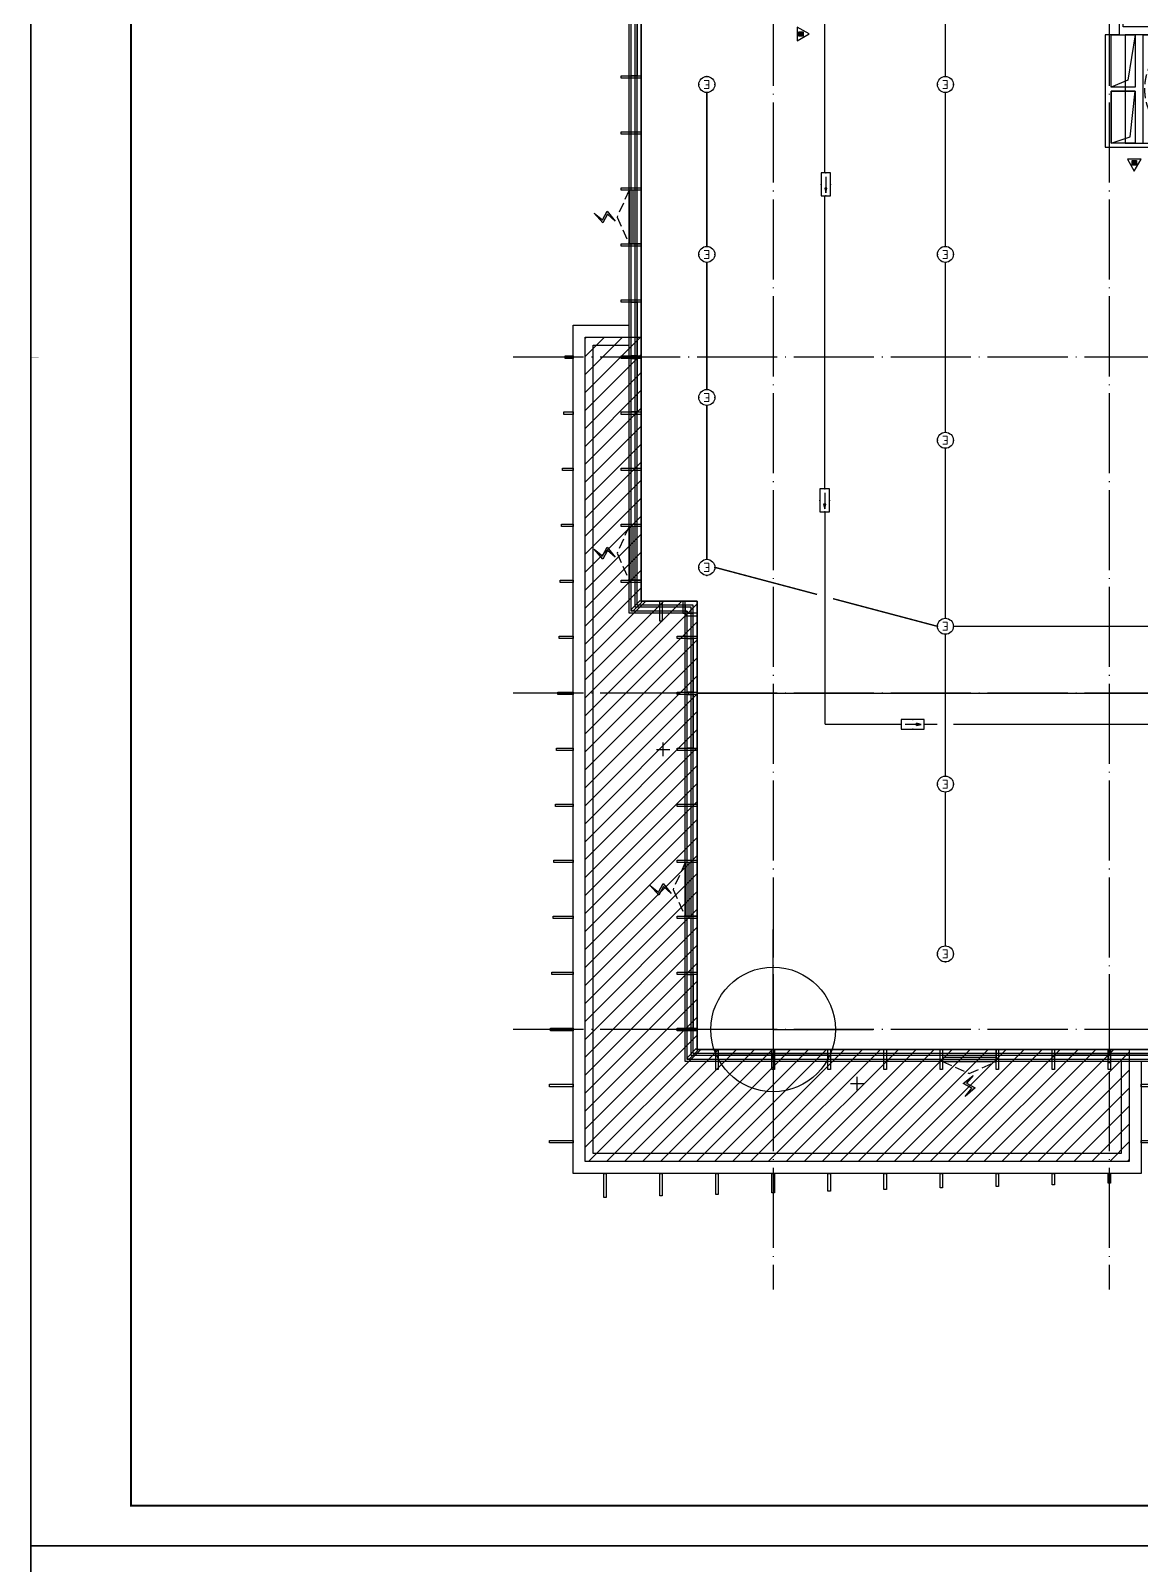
# Model space of a CAD drawing. Extents: x -292644 to 261407, y -12902 to 435090.
# Drawn here: x 93204 to 120957, y 164811 to 203157 of the extents above; entities that cross this region are included whole.
import ezdxf
from ezdxf.enums import TextEntityAlignment as Align
from ezdxf.xclip import XClip

# ---------------------------------------------------------------- set-up
doc = ezdxf.new("R2010")
doc.units = 0
doc.header["$LTSCALE"] = 1000
doc.header["$MEASUREMENT"] = 0
for name, pattern in [('104-10 轴网$0$DOTE', [2.42, 2, -0.2, 0.02, -0.2]), ('8#楼幕墙$0$109-34 轴网$0$L1$0$$AUDIT_BAD_LTYPE1', [0]), ('8#楼幕墙$0$DASH', [0.35, 0.25, -0.1]), ('DASH', [0.35, 0.25, -0.1]), ('X-104 8#10#平面_t3$0$109-34 轴网$0$L1$0$$AUDIT_BAD_LTYPE1', [0]), ('X-104 8#10#平面_t3$0$DASH', [0.35, 0.25, -0.1]), ('梯段11、12$0$DASH', [0.35, 0.25, -0.1])]:
    doc.linetypes.add(name, pattern=pattern)
doc.layers.get('0').update_dxf_attribs({"linetype": 'CONTINUOUS'})
doc.layers.get('Defpoints').update_dxf_attribs({"linetype": 'CONTINUOUS'})
for name, color, linetype in [('104-10 轴网$0$A_AXIS-轴线', 36, '104-10 轴网$0$DOTE'), ('8#楼幕墙$0$04-电动窗', 1, 'CONTINUOUS'), ('8#楼幕墙$0$A-C_玻璃幕墙', 140, 'CONTINUOUS'), ('8#楼幕墙$0$A-O_屋面', 201, 'CONTINUOUS'), ('8#楼幕墙$0$A-TECH_结构', 21, 'CONTINUOUS'), ('EQUIP-照明', 3, 'CONTINUOUS'), ('WIRE-应急', 2, 'DASH'), ('X-104 8#10#平面_t3$0$A-O_分水线', 127, 'CONTINUOUS'), ('X-104 8#10#平面_t3$0$A-O_屋面', 201, 'CONTINUOUS'), ('X-104 8#10#平面_t3$0$A-SUR_看线', 231, 'CONTINUOUS'), ('X-104 8#10#平面_t3$0$A-TECH_结构', 21, 'CONTINUOUS'), ('X-104 8#10#平面_t3$0$水-消火栓', 41, 'CONTINUOUS'), ('梯段11、12$0$A-E_楼梯', 171, 'CONTINUOUS')]:
    doc.layers.add(name, color=color, linetype=linetype)
doc.layers.add('8#楼幕墙$0$04-不打印_辅助线', color=165, linetype='CONTINUOUS', plot=False)
doc.layers.add('X-104 8#10#平面_t3$0$04-不打印_辅助线', color=165, linetype='CONTINUOUS', plot=False)
doc.layers.add('X-104 8#10#平面_t3$0$000套内', color=226, linetype='CONTINUOUS', lineweight=30, plot=False)
doc.layers.get('X-104 8#10#平面_t3$0$A-O_分水线').off()
doc.styles.add('_TEL_DIM', font='SIMPLEX', dxfattribs={"width": 0.7, "height": 3.5, "bigfont": 'HZTXT'})
doc.styles.get("Standard").update_dxf_attribs({"font": 'gbenor.shx', "bigfont": 'gbcbig.shx'})

# ---------------------------------------------------------------- blocks, each defined once
blk = doc.blocks.new('图框-A1')
for points, const_width in [([(0, 0), (841, 0), (841, 594), (0, 594)], 0.05), ([(766, 584), (25, 584), (25, 10), (766, 10)], 0.5)]:
    blk.add_lwpolyline(points, close=True, dxfattribs=dict(const_width=const_width))
at = {"const_width": 0.05}
blk.add_lwpolyline([(0, 297), (2, 297)], dxfattribs=at)
blk = doc.blocks.new('104-10 轴网')
at = {"layer": '104-10 轴网$0$A_AXIS-轴线', "linetype": '104-10 轴网$0$DOTE'}
for p, q in [((120430, 40100), (120430, -6500)), ((128830, 40100), (128830, -6500)), ((168930, 16800), (113930, 16800)), ((168930, 8400), (113930, 8400)), ((168930, 0), (113930, 0))]:
    blk.add_line(p, q, dxfattribs=at)
at = {"layer": 'Defpoints'}
blk.add_lwpolyline([(104380, 45500), (178480, 45500), (178480, -11900), (104380, -11900)], close=True, dxfattribs=at)
blk = doc.blocks.new('X-104 8#10#平面_t3$0$fdhggh')
at = {"layer": 'X-104 8#10#平面_t3$0$04-不打印_辅助线', "linetype": 'X-104 8#10#平面_t3$0$109-34 轴网$0$L1$0$$AUDIT_BAD_LTYPE1'}
h = blk.add_hatch(dxfattribs=at)
h.set_pattern_fill('ANSI31', color=256, scale=200)
h.set_pattern_definition([(45, (-111756.95, 3e-10), (-224.5064, 224.5064), [])])
h.paths.add_polyline_path([(8900, 177700), (8900, 174900), (-4700, 174900), (-4700, 195500), (-3300, 195500), (-3300, 188900), (-1900, 188900), (-1900, 177700)])
blk.add_lwpolyline([(8900, 177700), (8900, 174900), (-4700, 174900), (-4700, 195500), (-3300, 195500), (-3300, 188900), (-1900, 188900), (-1900, 177700), (8900, 177700)], close=True, dxfattribs=at)
at = {"layer": 'X-104 8#10#平面_t3$0$A-TECH_结构', "linetype": 'X-104 8#10#平面_t3$0$109-34 轴网$0$L1$0$$AUDIT_BAD_LTYPE1'}
blk.add_lwpolyline([(27100, 194500), (42500, 194500), (42500, 216500), (24700, 216500), (24700, 215100), (13500, 215100), (13500, 208400), (13500, 208400), (13500, 203250), (8750, 203250), (8750, 206500), (8750, 206500), (8750, 206700), (-3300, 206700), (-3300, 188900), (-1900, 188900), (-1900, 177700), (20100, 177700), (20100, 190300), (27100, 190300)], close=True, dxfattribs=at)
blk = doc.blocks.new('X-104 8#10#平面_t3$0$fdsgdfh')
at = {"layer": 'X-104 8#10#平面_t3$0$A-TECH_结构', "linetype": 'X-104 8#10#平面_t3$0$109-34 轴网$0$L1$0$$AUDIT_BAD_LTYPE1'}
for points in [[(18850, 25250), (20254, 25389), (20350, 25950)], [(8450, 23450), (8450, 22150), (8921, 22309), (9050, 23450), (8450, 23450)], [(16150, 22850), (15854, 22126), (14550, 21950)], [(16750, 14500), (16349, 14335), (16150, 12800)]]:
    blk.add_lwpolyline(points, dxfattribs=at)
for points in [[(20350, 25950), (18850, 25950), (18850, 25250), (20350, 25250)], [(8450, 24850), (9050, 24850), (9050, 23550), (8450, 23550)], [(8450, 23450), (9050, 23450), (9050, 22150), (8450, 22150)], [(14550, 22850), (16150, 22850), (16150, 21950), (14550, 21950)], [(10750, 15200), (10050, 15200), (10050, 14700), (10750, 14700)], [(11200, 14500), (10050, 14500), (10050, 12800), (11200, 12800)], [(16150, 14500), (16750, 14500), (16750, 12800), (16150, 12800)]]:
    blk.add_lwpolyline(points, close=True, dxfattribs=at)
at = {"layer": 'X-104 8#10#平面_t3$0$A-TECH_结构'}
for points in [[(8450, 23550), (8450, 24850), (9050, 24850), (8862, 23719)], [(24450, 23550), (24450, 24850), (25000, 24850), (24819, 23660)], [(24450, 24850), (25000, 24850), (25000, 23550), (24450, 23550)]]:
    blk.add_lwpolyline(points, close=True, dxfattribs=at)
for points in [[(10050, 14700), (10619, 14783), (10750, 15200)], [(11200, 14500), (11005, 13062), (10050, 12800)]]:
    blk.add_lwpolyline(points, dxfattribs=at)
blk = doc.blocks.new('8#楼幕墙$0$2')
at = {"linetype": '8#楼幕墙$0$109-34 轴网$0$L1$0$$AUDIT_BAD_LTYPE1'}
for points in [[(-199772, 234016), (-199772, 236514)], [(-199772, 234016), (-202271, 234016)], [(-199772, 234016), (-199772, 231517)], [(-199772, 234016), (-197274, 234016)]]:
    blk.add_lwpolyline(points, dxfattribs=at)
blk.add_circle((-199772, 234016), 1557)
blk = doc.blocks.new('8#楼幕墙$0$ii')
blk.add_lwpolyline([(-1340, 0), (0, 0), (0, -150), (-1340, -150)], close=True)
blk = doc.blocks.new('8#楼幕墙$0$$TCHSYS$WIN2D')
for p, q in [((-0.5, 0.5), (0.5, 0.5)), ((-0.5, 0.5), (-0.5, -0.5)), ((0.5, 0.5), (0.5, -0.5)), ((0.5, 0.167), (-0.5, 0.167)), ((0.5, -0.167), (-0.5, -0.167)), ((-0.5, -0.5), (0.5, -0.5))]:
    blk.add_line(p, q)
blk = doc.blocks.new('8#楼幕墙$0$开启扇')
at = {"layer": '8#楼幕墙$0$04-电动窗'}
h = blk.add_hatch(color=1, dxfattribs=at)
h.dxf.hatch_style = 1
h.paths.add_polyline_path([(771, 399), (600, 588), (817, 705), (569, 925), (738, 715), (521, 598)])
at = {"linetype": '8#楼幕墙$0$DASH'}
blk.add_lwpolyline([(0, 50), (670, 350), (1340, 50)], dxfattribs=at)
at = {"layer": '8#楼幕墙$0$04-电动窗', "color": 1}
blk.add_lwpolyline([(771, 399), (600, 588), (817, 705), (569, 925), (738, 715), (521, 598), (771, 399)], close=True, dxfattribs=at)
at = {"xscale": -1340, "yscale": 300, "zscale": 1340, "rotation": 180}
blk.add_blockref('8#楼幕墙$0$$TCHSYS$WIN2D', (670, -100), dxfattribs=at)
blk = doc.blocks.new('8#楼幕墙$0$A$C13E80662')
for points in [[(150, 150), (150, 200), (0, 200), (0, 0), (150, 0)], [(150, 0), (200, 0), (200, 150), (150, 150)]]:
    blk.add_lwpolyline(points)
blk = doc.blocks.new('8#楼幕墙')
at = {"layer": '8#楼幕墙$0$04-不打印_辅助线'}
for points in [[(-18550, 165300), (65550, 165300), (65550, 224700), (-18550, 224700)], [(-18550, 105900), (65550, 105900), (65550, 165300), (-18550, 165300)]]:
    blk.add_lwpolyline(points, close=True, dxfattribs=at)
at = {"layer": '8#楼幕墙$0$A-C_玻璃幕墙'}
for points in [[(7600, 207000), (7600, 208400), (13200, 208400), (13200, 215400), (24400, 215400), (24400, 216800), (42800, 216800), (42800, 194200), (27400, 194200), (27400, 190000), (20400, 190000), (20400, 177400), (-2200, 177400), (-2200, 188600), (-3600, 188600), (-3600, 207000)], [(7650, 206950), (7650, 208350), (13250, 208350), (13250, 215350), (24450, 215350), (24450, 216750), (42750, 216750), (42750, 194250), (27350, 194250), (27350, 190050), (20350, 190050), (20350, 177450), (-2150, 177450), (-2150, 188650), (-3550, 188650), (-3550, 206950)], [(7800, 206800), (7800, 208200), (13400, 208200), (13400, 215200), (24600, 215200), (24600, 216600), (42600, 216600), (42600, 194400), (27200, 194400), (27200, 190200), (20200, 190200), (20200, 177600), (-2000, 177600), (-2000, 188800), (-3400, 188800), (-3400, 206800)], [(-3800, 201970), (-3800, 202030), (-3300, 202030), (-3300, 201970)], [(-3800, 200570), (-3800, 200630), (-3300, 200630), (-3300, 200570)], [(-3800, 199170), (-3800, 199230), (-3300, 199230), (-3300, 199170)], [(-3800, 197770), (-3800, 197830), (-3300, 197830), (-3300, 197770)], [(-3800, 196370), (-3800, 196430), (-3300, 196430), (-3300, 196370)], [(-5200, 194970), (-5200, 195030), (-5000, 195030), (-5000, 194970)], [(-3800, 194970), (-3800, 195030), (-3300, 195030), (-3300, 194970)], [(-5230, 193570), (-5230, 193630), (-5000, 193630), (-5000, 193570)], [(-3800, 193570), (-3800, 193630), (-3300, 193630), (-3300, 193570)], [(-5260, 192170), (-5260, 192230), (-5000, 192230), (-5000, 192170)], [(-3800, 192170), (-3800, 192230), (-3300, 192230), (-3300, 192170)], [(-5290, 190770), (-5290, 190830), (-5000, 190830), (-5000, 190770)], [(-3800, 190770), (-3800, 190830), (-3300, 190830), (-3300, 190770)], [(-5320, 189370), (-5320, 189430), (-5000, 189430), (-5000, 189370)], [(-3800, 189370), (-3800, 189430), (-3300, 189430), (-3300, 189370)], [(-3279, 188879), (-3321, 188921), (-3550, 188692), (-3508, 188650)], [(-2770, 188400), (-2830, 188400), (-2830, 188900), (-2770, 188900)], [(-2260, 188600), (-2200, 188600), (-2200, 188900), (-2260, 188900)], [(-2200, 188600), (-2200, 188540), (-1900, 188540), (-1900, 188600)], [(-5350, 187970), (-5350, 188030), (-5000, 188030), (-5000, 187970)], [(-2400, 187970), (-2400, 188030), (-1900, 188030), (-1900, 187970)], [(-5380, 186570), (-5380, 186630), (-5000, 186630), (-5000, 186570)], [(-2400, 186570), (-2400, 186630), (-1900, 186630), (-1900, 186570)], [(-5410, 185170), (-5410, 185230), (-5000, 185230), (-5000, 185170)], [(-2400, 185170), (-2400, 185230), (-1900, 185230), (-1900, 185170)], [(-5440, 183770), (-5440, 183830), (-5000, 183830), (-5000, 183770)], [(-2400, 183770), (-2400, 183830), (-1900, 183830), (-1900, 183770)], [(-5480, 182370), (-5480, 182430), (-5000, 182430), (-5000, 182370)], [(-2400, 182370), (-2400, 182430), (-1900, 182430), (-1900, 182370)], [(-5500, 180970), (-5500, 181030), (-5000, 181030), (-5000, 180970)], [(-2400, 180970), (-2400, 181030), (-1900, 181030), (-1900, 180970)], [(-5530, 179570), (-5530, 179630), (-5000, 179630), (-5000, 179570)], [(-2400, 179570), (-2400, 179630), (-1900, 179630), (-1900, 179570)], [(-5560, 178170), (-5560, 178230), (-5000, 178230), (-5000, 178170)], [(-2400, 178170), (-2400, 178230), (-1900, 178230), (-1900, 178170)], [(-1879, 177679), (-1921, 177721), (-2150, 177492), (-2108, 177450)], [(-1370, 177200), (-1430, 177200), (-1430, 177700), (-1370, 177700)], [(30, 177200), (-30, 177200), (-30, 177700), (30, 177700)], [(1430, 177200), (1370, 177200), (1370, 177700), (1430, 177700)], [(2830, 177200), (2770, 177200), (2770, 177700), (2830, 177700)], [(4230, 177200), (4170, 177200), (4170, 177700), (4230, 177700)], [(5630, 177200), (5570, 177200), (5570, 177700), (5630, 177700)], [(7030, 177200), (6970, 177200), (6970, 177700), (7030, 177700)], [(8430, 177200), (8370, 177200), (8370, 177700), (8430, 177700)], [(-5590, 176770), (-5590, 176830), (-5000, 176830), (-5000, 176770)], [(9400, 176830), (9400, 176770), (9200, 176770), (9200, 176830)], [(-5590, 175370), (-5590, 175430), (-5000, 175430), (-5000, 175370)], [(9400, 175430), (9400, 175370), (9200, 175370), (9200, 175430)], [(-4170, 174000), (-4230, 174000), (-4230, 174600), (-4170, 174600)], [(-2770, 174040), (-2830, 174040), (-2830, 174600), (-2770, 174600)], [(-1370, 174080), (-1430, 174080), (-1430, 174600), (-1370, 174600)], [(30, 174120), (-30, 174120), (-30, 174600), (30, 174600)], [(1430, 174160), (1370, 174160), (1370, 174600), (1430, 174600)], [(2830, 174200), (2770, 174200), (2770, 174600), (2830, 174600)], [(4230, 174240), (4170, 174240), (4170, 174600), (4230, 174600)], [(5630, 174280), (5570, 174280), (5570, 174600), (5630, 174600)], [(7030, 174320), (6970, 174320), (6970, 174600), (7030, 174600)], [(8430, 174360), (8370, 174360), (8370, 174600), (8430, 174600)]]:
    blk.add_lwpolyline(points, close=True, dxfattribs=at)
at = {"layer": '8#楼幕墙$0$A-O_屋面'}
for points in [[(9200, 177400), (9200, 174600), (-5000, 174600), (-5000, 195800), (-3600, 195800)], [(8900, 177400), (8900, 174900), (-4700, 174900), (-4700, 195500), (-3600, 195500)], [(8700, 177400), (8700, 175100), (-4500, 175100), (-4500, 195300), (-3600, 195300)]]:
    blk.add_lwpolyline(points, dxfattribs=at)
at = {"layer": '8#楼幕墙$0$A-TECH_结构'}
blk.add_lwpolyline([(7900, 206700), (7900, 208100), (13500, 208100), (13500, 215100), (24700, 215100), (24700, 216500), (42500, 216500), (42500, 194500), (27100, 194500), (27100, 190300), (20100, 190300), (20100, 177700), (-1900, 177700), (-1900, 188900), (-3300, 188900), (-3300, 206700)], close=True, dxfattribs=at)
at = {"layer": '8#楼幕墙$0$04-不打印_辅助线', "rotation": 180}
blk.add_blockref('8#楼幕墙$0$2', (-199772, 412216), dxfattribs=at)
at = {"layer": '8#楼幕墙$0$A-C_玻璃幕墙'}
for name, p, rotation in [('8#楼幕墙$0$ii', (-3550, 203370), 90), ('8#楼幕墙$0$ii', (-3550, 196370), 90), ('8#楼幕墙$0$ii', (-3550, 194970), 90), ('8#楼幕墙$0$A$C13E80662', (-2000, 188800), 180), ('8#楼幕墙$0$ii', (-2150, 187970), 90), ('8#楼幕墙$0$ii', (-2150, 186570), 90), ('8#楼幕墙$0$ii', (-2150, 179570), 90), ('8#楼幕墙$0$ii', (-1370, 177450), 180), ('8#楼幕墙$0$ii', (30, 177450), 180), ('8#楼幕墙$0$ii', (7030, 177450), 180), ('8#楼幕墙$0$ii', (8430, 177450), 180)]:
    blk.add_blockref(name, p, dxfattribs=dict(at, rotation=rotation))
at = {"layer": '8#楼幕墙$0$A-C_玻璃幕墙', "linetype": '8#楼幕墙$0$109-34 轴网$0$L1$0$$AUDIT_BAD_LTYPE1', "xscale": -1}
for p, rotation in [((-3550, 199170), 90), ((-3550, 190770), 90), ((-2150, 182370), 90), ((4230, 177450), 180)]:
    blk.add_blockref('8#楼幕墙$0$开启扇', p, dxfattribs=dict(at, rotation=rotation))
blk = doc.blocks.new('梯段11、12')
at = {"color": 171}
for p, q in [((93799, -18770), (93799, -18770)), ((93699, -26380), (93799, -26380)), ((93799, -26380), (93799, -27207)), ((93859, -26380), (95099, -26380)), ((95099, -26380), (95099, -27958)), ((93859, -26660), (95099, -26660)), ((93799, -27207), (94385, -27545)), ((93859, -26940), (95099, -26940)), ((93859, -27220), (95099, -27220)), ((93799, -27322), (94358, -27645)), ((94307, -27500), (95099, -27500)), ((94385, -27545), (94339, -27717)), ((94339, -27717), (94545, -27545)), ((94545, -27545), (94496, -27725)), ((94496, -27725), (95099, -28073)), ((94523, -27625), (95099, -27958)), ((94792, -27780), (95099, -27780)), ((95099, -28073), (95099, -28620)), ((93859, -28640), (95099, -28640))]:
    blk.add_line(p, q, dxfattribs=at)
at = {"color": 8, "linetype": '梯段11、12$0$DASH'}
for centre, start, end in [((93749, 51360), 180, 0), ((93749, 43620), 0, 180), ((93749, 41360), 180, 0), ((93749, 33620), 0, 180), ((103749, 33620), 0, 180), ((93749, 31380), 180, 0), ((93749, 23620), 0, 180), ((93749, 21380), 180, 0), ((93749, 13620), 0, 180), ((93749, 11380), 180, 0), ((93749, 3620), 0, 180), ((93749, 1360), 180, 0), ((93749, -6380), 0, 180), ((93749, -8620), 180, 0), ((93749, -16380), 0, 180), ((93749, -18620), 180, 0), ((93749, -26380), 0, 180), ((93749, -28640), 180, 0), ((42332, -46250), 0, 180), ((93749, -46560), 0, 180), ((93749, -48640), 180, 0), ((42332, -48770), 180, 0)]:
    blk.add_arc(centre, 1350, start, end, dxfattribs=at)
at = {"layer": 'Defpoints'}
for points in [[(88899, 56850), (98899, 56850), (98899, 46850), (88899, 46850)], [(95100, 55450), (92400, 55450), (92400, 49550), (95100, 49550)], [(92399, 50000), (92399, 55000), (95099, 55000), (95099, 50000)], [(88899, 46850), (98899, 46850), (98899, 36850), (88899, 36850)], [(95099, 45450), (92399, 45450), (92399, 39550), (95099, 39550)], [(92399, 40000), (92399, 45000), (95099, 45000), (95099, 40000)], [(88899, 36850), (98899, 36850), (98899, 26850), (88899, 26850)], [(98899, 36850), (108899, 36850), (108899, 26850), (98899, 26850)], [(95099, 35450), (92399, 35450), (92399, 29550), (95099, 29550)], [(105099, 35450), (102399, 35450), (102399, 29550), (105099, 29550)], [(92399, 30000), (92399, 35000), (95099, 35000), (95099, 30000)], [(102399, 30000), (102399, 35000), (105099, 35000), (105099, 30000)], [(88899, 26850), (98899, 26850), (98899, 16850), (88899, 16850)], [(95099, 25450), (92399, 25450), (92399, 19550), (95099, 19550)], [(92399, 20000), (92399, 25000), (95099, 25000), (95099, 20000)], [(88899, 16850), (98899, 16850), (98899, 6850), (88899, 6850)], [(95099, 15450), (92399, 15450), (92399, 9550), (95099, 9550)], [(92399, 10000), (92399, 15000), (95099, 15000), (95099, 10000)], [(88899, 6850), (98899, 6850), (98899, -3150), (88899, -3150)], [(95099, 5450), (92399, 5450), (92399, -450), (95099, -450)], [(92399, 0), (92399, 5000), (95099, 5000), (95099, 0)], [(88899, -3150), (98899, -3150), (98899, -13150), (88899, -13150)], [(95099, -4550), (92399, -4550), (92399, -10450), (95099, -10450)], [(92399, -10000), (92399, -5000), (95099, -5000), (95099, -10000)], [(88899, -13150), (98899, -13150), (98899, -23150), (88899, -23150)], [(95099, -14550), (92399, -14550), (92399, -20450), (95099, -20450)], [(92399, -20000), (92399, -15000), (95099, -15000), (95099, -20000)], [(88899, -23150), (98899, -23150), (98899, -33150), (88899, -33150)], [(95099, -24550), (92399, -24550), (92399, -30450), (95099, -30450)], [(92399, -30000), (92399, -25000), (95099, -25000), (95099, -30000)], [(37482, -43150), (47482, -43150), (47482, -53150), (37482, -53150)], [(88899, -43150), (98899, -43150), (98899, -53150), (88899, -53150)], [(43682, -44850), (40982, -44850), (40982, -50150), (43682, -50150)], [(95099, -44550), (92399, -44550), (92399, -50450), (95099, -50450)], [(92399, -50000), (92399, -45000), (95099, -45000), (95099, -50000)], [(37482, -53150), (47482, -53150), (47482, -63150), (37482, -63150)], [(88899, -53150), (98899, -53150), (98899, -63150), (88899, -63150)], [(98899, -53150), (108899, -53150), (108899, -63150), (98899, -63150)], [(95099, -54550), (92399, -54550), (92399, -60450), (95099, -60450)], [(105099, -54550), (102399, -54550), (102399, -60450), (105099, -60450)], [(43682, -54850), (40982, -54850), (40982, -60150), (43682, -60150)], [(92399, -60000), (92399, -55000), (95099, -55000), (95099, -60000)], [(102399, -60000), (102399, -55000), (105099, -55000), (105099, -60000)], [(98899, -63150), (108899, -63150), (108899, -73150), (98899, -73150)], [(105099, -64550), (102399, -64550), (102399, -70450), (105099, -70450)], [(102399, -70000), (102399, -65000), (105099, -65000), (105099, -70000)], [(98899, -73150), (108899, -73150), (108899, -83150), (98899, -83150)], [(105099, -74550), (102399, -74550), (102399, -80450), (105099, -80450)], [(102399, -80000), (102399, -75000), (105099, -75000), (105099, -80000)]]:
    blk.add_lwpolyline(points, close=True, dxfattribs=at)
for points in [[(93004, 40935), (93004, 42220), (92858, 41940)], [(93004, 30935), (93004, 32220), (92858, 31940)], [(94479, 24332), (94479, 23080), (94645, 23360)], [(94479, 14332), (94479, 13080), (94645, 13360)], [(93004, 935), (93004, 2220), (92858, 1940)], [(93004, -9065), (93004, -7780), (92858, -8060)], [(94479, -15668), (94479, -16920), (94645, -16640)], [(94477, -25818), (94477, -27070), (94643, -26790)]]:
    blk.add_lwpolyline(points, dxfattribs=at)
at = {"layer": '梯段11、12$0$A-E_楼梯'}
for p, q in [((94245, -27600), (93859, -27600)), ((94696, -27860), (93859, -27860)), ((95099, -28120), (93859, -28120)), ((93699, -28640), (93799, -28640)), ((95099, -28380), (93859, -28380)), ((95099, -28640), (93859, -28640)), ((37482, -63150), (47482, -43150))]:
    blk.add_line(p, q, dxfattribs=at)
blk = doc.blocks.new('X-104 8#10#平面_t3$0$jtkjuyriuy')
h = blk.add_hatch()
h.set_pattern_fill('ANSI31', color=8, scale=30, angle=45)
h.set_pattern_definition([(90, (0, 0), (-47.625, 1e-14), [])])
h.paths.add_polyline_path([(-138, 138), (138, 138), (138, -138), (-138, -138)])
for points in [[(-168, 168), (168, 168), (168, -168), (-168, -168)], [(-138, 138), (138, 138), (138, -138), (-138, -138)]]:
    blk.add_lwpolyline(points, close=True)
at = {"layer": 'X-104 8#10#平面_t3$0$04-不打印_辅助线'}
for p, q in [((-168, 0), (168, 0)), ((0, 168), (0, -168))]:
    blk.add_line(p, q, dxfattribs=at)
blk = doc.blocks.new('X-104 8#10#平面_t3$0$$TWTSYS$00000546')
h = blk.add_hatch()
h.set_pattern_fill('ANSI31', color=256, scale=200, style=0)
h.set_pattern_definition([(45, (-38543.802, -6670.83), (-17.67767, 17.67767), [])])
h.paths.add_polyline_path([(-65, 174), (65, 174), (65, 44), (-65, 44)])
for points in [[(0, 344), (-198, 0), (198, 0)], [(-65, 174), (65, 174), (65, 44), (-65, 44)]]:
    blk.add_lwpolyline(points, close=True)
blk = doc.blocks.new('X-104 8#10#平面_t3$0$A$C46662BA1')
at = {"layer": 'X-104 8#10#平面_t3$0$水-消火栓', "xscale": 0.88, "yscale": 0.88, "zscale": 0.88}
for p, rotation in [((112357, 203075), 270), ((120782, 199950), 179.9999999999992)]:
    blk.add_blockref('X-104 8#10#平面_t3$0$$TWTSYS$00000546', p, dxfattribs=dict(at, rotation=rotation))
blk = doc.blocks.new('X-104 8#10#平面_t3')
at = {"linetype": 'X-104 8#10#平面_t3$0$109-34 轴网$0$L1$0$$AUDIT_BAD_LTYPE1'}
for points in [[(177307, 224700), (177307, 165300), (93207, 165300), (93207, 224700)], [(177307, 165300), (177307, 105900), (93207, 105900), (93207, 165300)]]:
    blk.add_lwpolyline(points, close=True, dxfattribs=at)
at = {"layer": 'X-104 8#10#平面_t3$0$000套内'}
blk.add_lwpolyline([(108307, 188750), (108307, 190300), (108307, 195650), (108307, 195650), (108307, 206850), (120407, 206850), (120407, 203050), (120057, 203050), (120057, 200250), (121707, 200250), (121707, 190900), (128807, 190900), (128807, 190200), (132007, 190200), (132007, 177550), (120807, 177550), (120807, 177550), (109707, 177550), (109707, 188750), (108307, 188750)], dxfattribs=at)
at = {"layer": 'X-104 8#10#平面_t3$0$04-不打印_辅助线', "linetype": 'X-104 8#10#平面_t3$0$109-34 轴网$0$L1$0$$AUDIT_BAD_LTYPE1'}
for points in [[(177307, 165300), (93207, 165300), (93207, 224700), (177307, 224700)], [(177307, 105900), (93207, 105900), (93207, 165300), (177307, 165300)]]:
    blk.add_lwpolyline(points, close=True, dxfattribs=at)
at = {"layer": 'X-104 8#10#平面_t3$0$A-O_屋面'}
for points in [[(120957, 177400), (120957, 174600), (106757, 174600), (106757, 195800), (108157, 195800)], [(120657, 177400), (120657, 174900), (107057, 174900), (107057, 195500), (108157, 195500)]]:
    blk.add_lwpolyline(points, dxfattribs=at)
at = {"layer": 'X-104 8#10#平面_t3$0$A-SUR_看线', "linetype": 'X-104 8#10#平面_t3$0$DASH', "ltscale": 2, "const_width": 30}
blk.add_lwpolyline([(131857, 186600), (109857, 186600)], dxfattribs=at)
at = {"linetype": 'X-104 8#10#平面_t3$0$109-34 轴网$0$L1$0$$AUDIT_BAD_LTYPE1'}
ref = blk.add_blockref('8#楼幕墙', (111757, 0), dxfattribs=at)
XClip(ref).set_block_clipping_path([(-18549.9999999995, -12899.9999999999), (65550.0000000003, 284100.0000000003)])
for name, p in [('X-104 8#10#平面_t3$0$fdhggh', (111757, 0)), ('X-104 8#10#平面_t3$0$fdsgdfh', (111757, 178200))]:
    blk.add_blockref(name, p, dxfattribs=at)
at = {"xscale": 100, "yscale": 100, "zscale": 100}
for p in [(93207, 165300), (93207, 105900)]:
    blk.add_blockref('图框-A1', p, dxfattribs=at)
at = {"linetype": 'X-104 8#10#平面_t3$0$109-34 轴网$0$L1$0$$AUDIT_BAD_LTYPE1'}
ref = blk.add_blockref('104-10 轴网', (-8673, 178200), dxfattribs=at)
XClip(ref).set_block_clipping_path([(104379.5977508624, -11900), (178479.5977508624, 45500)])
ref = blk.add_blockref('梯段11、12', (156007, 97951), dxfattribs=dict(at, rotation=90))
XClip(ref).set_block_clipping_path([(102399.3616327267, 29550.0000001632), (105099.3616327218, 35450.0000001629)])
at = {"layer": 'X-104 8#10#平面_t3$0$A-O_分水线', "linetype": 'X-104 8#10#平面_t3$0$109-34 轴网$0$L1$0$$AUDIT_BAD_LTYPE1'}
blk.add_blockref('X-104 8#10#平面_t3$0$A$C46662BA1', (0, 0), dxfattribs=at)
at = {"layer": 'X-104 8#10#平面_t3$0$A-O_分水线', "xscale": -1, "rotation": 180}
for p in [(109007, 185200), (113857, 176850)]:
    blk.add_blockref('X-104 8#10#平面_t3$0$jtkjuyriuy', p, dxfattribs=at)
blk = doc.blocks.new('$equip$00001147')
blk.add_circle((0, 0), 0.5)
at = {"flags": 9}
blk.add_attdef('A', (0, 0), '', height=0.00002, dxfattribs=at)
blk = doc.blocks.new('$equip_U$00000361(HT0843)')
for p in [(-0.5, 0), (0, 0.5), (0.5, 0), (0, -0.5)]:
    blk.add_point(p)
blk.add_blockref('$equip$00001147', (0, 0))
at = {"color": 7, "style": '_TEL_DIM'}
blk.add_attdef('$TEXT$', text='', height=0.5, dxfattribs=at).set_placement((0, 0), align=Align.MIDDLE_CENTER)
at = {"color": 7, "style": '_TEL_DIM', "flags": 1}
for tag in ['A', 'REMARK']:
    blk.add_attdef(tag, text='', height=0.000025, dxfattribs=at).set_placement((0, 0), align=Align.MIDDLE_CENTER)
blk = doc.blocks.new('$equip$00002540')
blk.add_hatch(color=256).paths.add_polyline_path([(0.24, 0.372), (0.24, 0.228), (0.528, 0.3)])
for p, q in [((-0.72, 0.6), (-0.72, 0)), ((0.72, 0.6), (-0.72, 0.6)), ((-0.72, 0), (0.72, 0)), ((0.24, 0.372), (0.24, 0.228)), ((0.528, 0.3), (0.24, 0.372)), ((0.24, 0.228), (0.528, 0.3)), ((0.72, 0), (0.72, 0.6))]:
    blk.add_line(p, q)
at = {"color": 7}
blk.add_line((-0.48, 0.3), (0.48, 0.3), dxfattribs=at)
at = {"const_width": 0.02}
blk.add_lwpolyline([(-0.72, 0.6), (-0.72, 0), (0.72, 0), (0.72, 0.6), (-0.72, 0.6), (-0.72, 0)], dxfattribs=at)
for p in [(-0.72, 0.3), (0, 0.6), (0, 0), (0.72, 0.3)]:
    blk.add_point(p)
at = {"color": 7, "style": '_TEL_DIM', "flags": 1}
blk.add_attdef('A', text='', height=0.00002, dxfattribs=at).set_placement((0, 0), align=Align.MIDDLE_CENTER)
blk = doc.blocks.new('$equip$00002541')
blk.add_hatch(color=256).paths.add_polyline_path([(-0.24, 0.372), (-0.528, 0.3), (-0.24, 0.228)])
for p, q in [((-0.72, 0.6), (-0.72, 0)), ((0.72, 0.6), (-0.72, 0.6)), ((-0.72, 0), (0.72, 0)), ((-0.24, 0.372), (-0.528, 0.3)), ((-0.528, 0.3), (-0.24, 0.228)), ((-0.24, 0.372), (-0.24, 0.228)), ((0.72, 0), (0.72, 0.6))]:
    blk.add_line(p, q)
at = {"color": 7}
blk.add_line((-0.48, 0.3), (0.48, 0.3), dxfattribs=at)
blk.add_lwpolyline([(-0.72, 0.6), (-0.72, 0), (0.72, 0), (0.72, 0.6), (-0.72, 0.6), (-0.72, 0)])
for p in [(-0.72, 0.3), (0, 0.6), (0, 0), (0.72, 0.3)]:
    blk.add_point(p)
at = {"color": 7, "style": '_TEL_DIM', "flags": 1}
blk.add_attdef('A', text='', height=0.00002, dxfattribs=at).set_placement((0, 0), align=Align.MIDDLE_CENTER)

msp = doc.modelspace()

# ---------------------------------------------------------------- linework, layer by layer
at = {"layer": 'WIRE-应急', "linetype": 'DASH', "const_width": 35}
for points in [[(113045, 205233), (113045, 199605)], [(116061, 204891), (116061, 202013)], [(110100, 197769), (110100, 201613)], [(116061, 197769), (116061, 201613)], [(113045, 199029), (113045, 191707)], [(110100, 197369), (110100, 194201)], [(116061, 197369), (116061, 193122)], [(110100, 189948), (110100, 193792)], [(116061, 188474), (116061, 192722)], [(113054, 191131), (113054, 185822)], [(112854, 189071), (110300, 189748)], [(115861, 188274), (113254, 188965)], [(124018, 188272), (116261, 188272)], [(116061, 188074), (116061, 184531)], [(114957, 185822), (113054, 185822)], [(115861, 185822), (115533, 185822)], [(122987, 185822), (116261, 185822)], [(116061, 180287), (116061, 184131)]]:
    msp.add_lwpolyline(points, dxfattribs=at)

# ---------------------------------------------------------------- block references
msp.add_blockref('X-104 8#10#平面_t3', (0, 0))
at = {"layer": 'EQUIP-照明', "xscale": 400, "yscale": 400, "zscale": 400, "rotation": 180}
for p in [(110100, 201813), (116061, 201813), (110100, 197569), (116061, 197569), (110100, 193992), (116061, 192922), (110100, 189748), (116061, 188274), (116061, 184331), (116061, 180087)]:
    msp.add_blockref('$equip_U$00000361(HT0843)', p, dxfattribs=at).add_auto_attribs({'$TEXT$': 'E'})
at = {"layer": 'EQUIP-照明', "xscale": 400, "yscale": 400, "zscale": 400}
for name, p, rotation in [('$equip$00002540', (112954, 199317), 270), ('$equip$00002540', (112925, 191419), 270), ('$equip$00002541', (115245, 185942), 180)]:
    msp.add_blockref(name, p, dxfattribs=dict(at, rotation=rotation))

doc.saveas('drawing.dxf')
